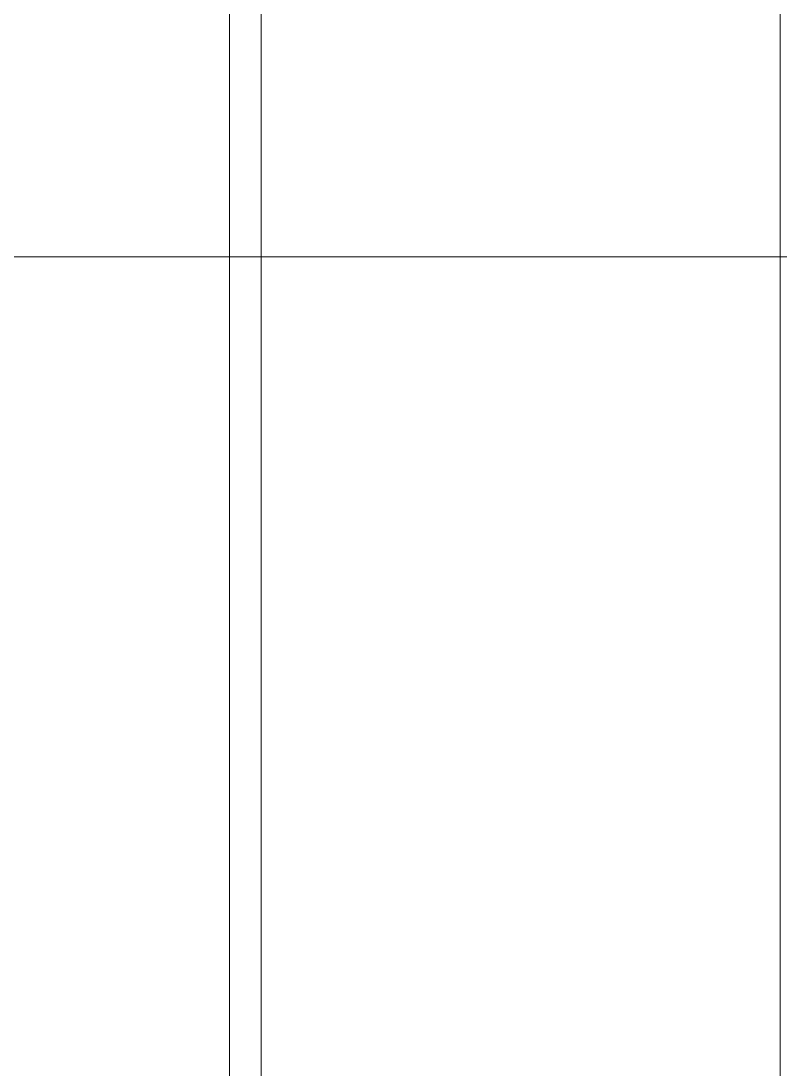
# Model space of a CAD drawing. Extents: x 8886 to 9306, y -19565 to -18971.
# Drawn here: x 9111.9 to 9119.89, y -19106.9 to -19095.88 of the extents above; entities that cross this region are included whole.
import ezdxf

# ---------------------------------------------------------------- set-up
doc = ezdxf.new("R2010")
doc.units = 0
doc.header["$MEASUREMENT"] = 0
doc.linetypes.add('CENTER', pattern=[47.5, 22, -8.5, 8.5, -8.5])
doc.linetypes.add('HIDDEN2', pattern=[4.7625, 3.175, -1.5875])
doc.layers.add('1', color=4, linetype='HIDDEN2', lineweight=13)

msp = doc.modelspace()

# ---------------------------------------------------------------- linework, layer by layer
at = {"layer": '1', "color": 1, "linetype": 'Continuous', "lineweight": 13}
for p, q in [((9114.097, -19076.612), (9114.097, -19120.866)), ((9114.43, -19120.647), (9114.43, -19076.823)), ((9119.891, -19088.089), (9119.891, -19108.634))]:
    msp.add_line(p, q, dxfattribs=at)
at = {"layer": '1', "color": 1, "linetype": 'CENTER', "lineweight": 13}
for p, q in [((9129.404, -19098.361), (9095.654, -19098.361)), ((9124.766, -19098.361), (9106.833, -19098.361))]:
    msp.add_line(p, q, dxfattribs=at)

doc.saveas('drawing.dxf')
